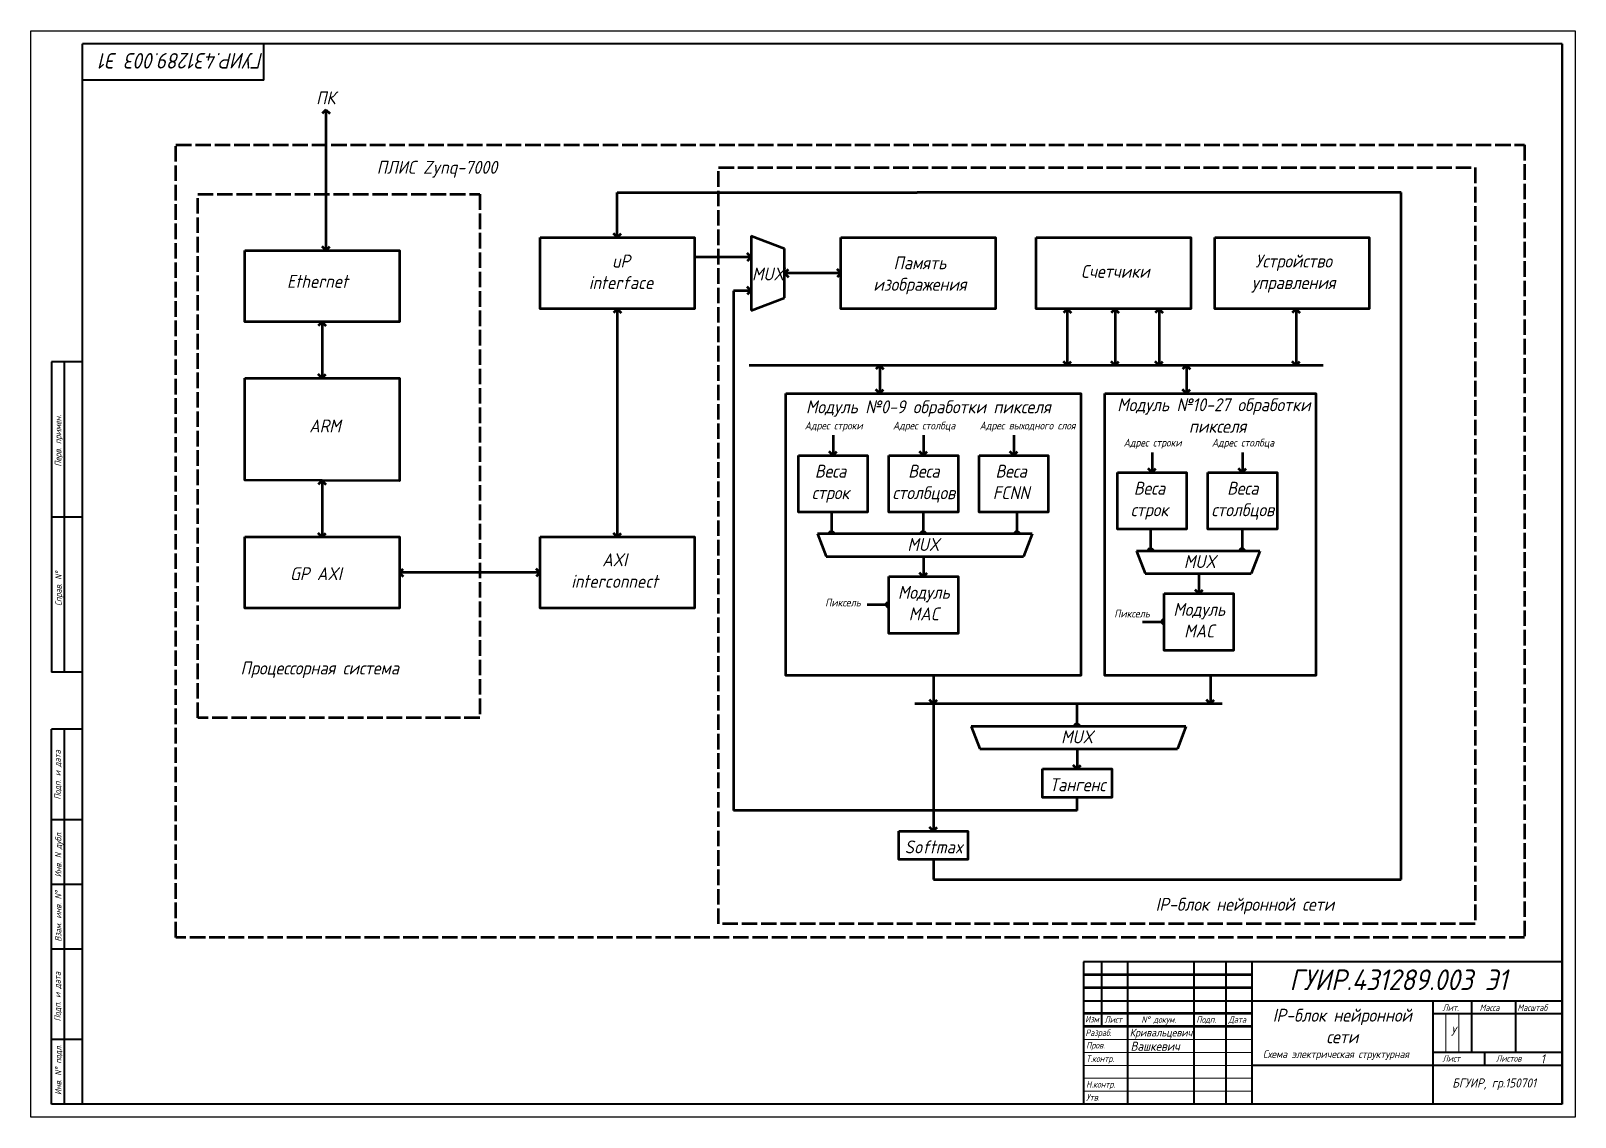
# Model space of a CAD drawing. Header units: millimetres. Extents: x -1351 to 2793, y -4756 to -707.
# Drawn here: x 2196 to 2793, y -2391 to -1971 of the extents above; entities that cross this region are included whole.
import ezdxf

# ---------------------------------------------------------------- set-up
doc = ezdxf.new("R2010")
doc.units = ezdxf.units.MM
doc.header["$LTSCALE"] = 0.5
doc.linetypes.add('ACAD_ISO02W100', pattern=[15, 12, -3])
doc.layers.get('0').update_dxf_attribs({"lineweight": 60})
doc.layers.get('Defpoints').update_dxf_attribs({"color": 5})
doc.layers.add('4-текст', color=7, linetype='Continuous', true_color=0x000000)
for name, color, linetype, lineweight in [('Основная', 7, 'Continuous', 40), ('текст', 7, 'Continuous', 30), ('тонкая', 7, 'Continuous', 20), ('Формат - толстая линия', 7, 'Continuous', 50)]:
    doc.layers.add(name, color=color, linetype=linetype, lineweight=lineweight)
doc.styles.get("Standard").update_dxf_attribs({"font": 'ISOCPEUI.TTF', "width": 0.9})
doc.styles.add('стиль1', font='romans.shx', dxfattribs={"width": 0.75, "oblique": 15, "height": 3.5})

msp = doc.modelspace()

# ---------------------------------------------------------------- linework, layer by layer
for p, q in [((2309.89, -2001.44), (2308.41, -2002.93)), ((2309.89, -2001.44), (2311.38, -2002.93)), ((2309.89, -2001.48), (2309.89, -2055.85)), ((2422.52, -2050.84), (2422.52, -2033.46)), ((2422.52, -2033.46), (2538.46, -2033.46)), ((2725.55, -2033.46), (2538.46, -2033.46)), ((2725.55, -2299.12), (2725.55, -2033.46)), ((2422.52, -2050.84), (2421.04, -2049.35)), ((2422.52, -2050.84), (2424.01, -2049.35)), ((2474.2, -2050.15), (2474.2, -2079.14)), ((2474.2, -2050.15), (2487.2, -2055.15)), ((2309.89, -2055.85), (2308.41, -2054.36)), ((2309.89, -2055.85), (2311.38, -2054.36)), ((2474.2, -2058.46), (2452.41, -2058.46)), ((2474.2, -2058.46), (2472.71, -2056.97)), ((2474.2, -2058.46), (2472.71, -2059.95)), ((2487.2, -2074.15), (2487.2, -2055.15)), ((2487.2, -2064.65), (2488.68, -2063.16)), ((2508.98, -2064.65), (2487.2, -2064.65)), ((2487.2, -2064.65), (2488.68, -2066.13)), ((2508.98, -2064.65), (2507.49, -2063.16)), ((2508.98, -2064.65), (2507.49, -2066.13)), ((2474.2, -2071.46), (2467.46, -2071.46)), ((2467.46, -2071.46), (2467.46, -2272.38)), ((2474.2, -2071.46), (2472.71, -2069.97)), ((2474.2, -2071.46), (2472.71, -2072.95)), ((2474.2, -2079.14), (2487.2, -2074.15)), ((2308.41, -2083.46), (2306.92, -2084.95)), ((2308.41, -2083.46), (2308.41, -2105.24)), ((2308.41, -2083.46), (2309.89, -2084.95)), ((2422.52, -2078.45), (2421.04, -2079.94)), ((2422.52, -2078.45), (2422.52, -2166.61)), ((2422.52, -2078.45), (2424.01, -2079.94)), ((2596.46, -2078.45), (2594.97, -2079.94)), ((2596.46, -2078.45), (2596.46, -2100.24)), ((2596.46, -2078.45), (2597.95, -2079.94)), ((2614.95, -2078.45), (2613.46, -2079.94)), ((2614.95, -2078.45), (2614.95, -2100.24)), ((2614.95, -2078.45), (2616.44, -2079.94)), ((2631.95, -2078.45), (2630.46, -2079.94)), ((2631.95, -2078.45), (2631.95, -2100.24)), ((2631.95, -2078.45), (2633.44, -2079.94)), ((2684.95, -2078.45), (2683.46, -2079.94)), ((2684.95, -2078.45), (2684.95, -2100.24)), ((2684.95, -2078.45), (2686.44, -2079.94)), ((2523.95, -2100.24), (2522.46, -2101.72)), ((2523.95, -2100.24), (2523.95, -2111.13)), ((2523.95, -2100.24), (2525.44, -2101.72)), ((2596.46, -2100.24), (2594.97, -2098.75)), ((2596.46, -2100.24), (2597.95, -2098.75)), ((2614.95, -2100.24), (2613.46, -2098.75)), ((2614.95, -2100.24), (2616.44, -2098.75)), ((2631.95, -2100.24), (2630.46, -2098.75)), ((2631.95, -2100.24), (2633.44, -2098.75)), ((2642.53, -2100.24), (2641.04, -2101.72)), ((2642.53, -2100.24), (2642.53, -2111.13)), ((2642.53, -2100.24), (2644.02, -2101.72)), ((2684.95, -2100.24), (2683.46, -2098.75)), ((2684.95, -2100.24), (2686.44, -2098.75)), ((2308.41, -2105.24), (2306.92, -2103.76)), ((2308.41, -2105.24), (2309.89, -2103.76)), ((2523.95, -2111.13), (2522.46, -2109.64)), ((2523.95, -2111.13), (2525.44, -2109.64)), ((2642.53, -2111.13), (2641.04, -2109.64)), ((2642.53, -2111.13), (2644.02, -2109.64)), ((2505.93, -2127.34), (2505.93, -2135.09)), ((2540.87, -2127.34), (2540.87, -2135.09)), ((2575.75, -2127.34), (2575.75, -2135.09)), ((2505.93, -2135.09), (2504.44, -2133.61)), ((2505.93, -2135.09), (2507.42, -2133.61)), ((2540.87, -2135.09), (2539.38, -2133.61)), ((2540.87, -2135.09), (2542.35, -2133.61)), ((2575.75, -2135.09), (2574.26, -2133.61)), ((2575.75, -2135.09), (2577.24, -2133.61)), ((2629.24, -2133.95), (2629.24, -2141.69)), ((2664.18, -2133.95), (2664.18, -2141.69)), ((2629.24, -2141.69), (2627.75, -2140.21)), ((2629.24, -2141.69), (2630.73, -2140.21)), ((2664.18, -2141.69), (2662.69, -2140.21)), ((2664.18, -2141.69), (2665.66, -2140.21)), ((2308.41, -2144.82), (2306.92, -2146.31)), ((2308.41, -2144.82), (2308.41, -2166.61)), ((2308.41, -2144.82), (2309.89, -2146.31)), ((2505.46, -2165.49), (2505.46, -2157.06)), ((2540.87, -2165.49), (2540.87, -2157.06)), ((2577.15, -2165.49), (2577.15, -2157.06)), ((2308.41, -2166.61), (2306.92, -2165.12)), ((2308.41, -2166.61), (2309.89, -2165.12)), ((2422.52, -2166.61), (2421.04, -2165.12)), ((2422.52, -2166.61), (2424.01, -2165.12)), ((2582.95, -2165.49), (2499.95, -2165.49)), ((2499.95, -2165.49), (2503.3, -2174.21)), ((2505.46, -2165.49), (2504.46, -2164.5)), ((2505.46, -2165.49), (2506.45, -2164.5)), ((2540.87, -2165.49), (2539.87, -2164.5)), ((2540.87, -2165.49), (2541.86, -2164.5)), ((2577.15, -2165.49), (2576.15, -2164.5)), ((2577.15, -2165.49), (2578.14, -2164.5)), ((2582.95, -2165.49), (2579.6, -2174.21)), ((2628.77, -2172.09), (2628.77, -2163.66)), ((2664.18, -2172.09), (2664.18, -2163.66)), ((2670.87, -2172.09), (2623.26, -2172.09)), ((2623.26, -2172.09), (2626.61, -2180.81)), ((2628.77, -2172.09), (2627.77, -2171.1)), ((2628.77, -2172.09), (2629.76, -2171.1)), ((2664.18, -2172.09), (2663.18, -2171.1)), ((2664.18, -2172.09), (2665.17, -2171.1)), ((2670.87, -2172.09), (2667.53, -2180.81)), ((2338.3, -2180.41), (2339.78, -2178.92)), ((2392.64, -2180.41), (2391.15, -2178.92)), ((2503.3, -2174.21), (2579.6, -2174.21)), ((2540.87, -2174.21), (2540.87, -2181.96)), ((2392.64, -2180.41), (2338.3, -2180.41)), ((2338.3, -2180.41), (2339.78, -2181.9)), ((2392.64, -2180.41), (2391.15, -2181.9)), ((2540.87, -2181.96), (2539.38, -2180.47)), ((2540.87, -2181.96), (2542.35, -2180.47)), ((2626.61, -2180.81), (2667.53, -2180.81)), ((2647.34, -2180.81), (2647.34, -2188.56)), ((2647.34, -2188.56), (2645.85, -2187.07)), ((2647.34, -2188.56), (2648.83, -2187.07)), ((2527.5, -2192.94), (2519.07, -2192.94)), ((2527.5, -2192.94), (2526.5, -2191.95)), ((2527.5, -2192.94), (2526.5, -2193.94)), ((2633.97, -2199.54), (2625.54, -2199.54)), ((2633.97, -2199.54), (2632.97, -2198.55)), ((2633.97, -2199.54), (2632.97, -2200.54)), ((2544.69, -2220.17), (2544.69, -2231.07)), ((2651.79, -2220.17), (2651.79, -2231.07)), ((2544.69, -2231.07), (2543.21, -2229.58)), ((2544.69, -2231.07), (2546.18, -2229.58)), ((2544.69, -2231.07), (2544.69, -2280.39)), ((2600.28, -2239.88), (2600.28, -2231.07)), ((2651.79, -2231.07), (2650.3, -2229.58)), ((2651.79, -2231.07), (2653.28, -2229.58)), ((2642.36, -2239.88), (2559.37, -2239.88)), ((2559.37, -2239.88), (2562.71, -2248.6)), ((2600.28, -2239.88), (2599.28, -2238.89)), ((2600.28, -2239.88), (2601.28, -2238.89)), ((2642.36, -2239.88), (2639.02, -2248.6)), ((2562.71, -2248.6), (2639.02, -2248.6)), ((2600.28, -2248.6), (2600.28, -2256.35)), ((2600.28, -2256.35), (2598.79, -2254.86)), ((2600.28, -2256.35), (2601.77, -2254.86)), ((2600.28, -2272.38), (2600.28, -2267.33)), ((2600.28, -2272.38), (2467.46, -2272.38)), ((2544.69, -2280.39), (2543.21, -2278.9)), ((2544.69, -2280.39), (2546.18, -2278.9)), ((2544.69, -2291.37), (2544.69, -2299.12)), ((2544.69, -2299.12), (2725.55, -2299.12)), ((2667.8, -2335.96), (2602.8, -2335.96)), ((2667.8, -2340.96), (2602.8, -2340.96)), ((2667.8, -2350.96), (2602.8, -2350.96)), ((2667.8, -2355.96), (2602.8, -2355.96)), ((2737.8, -2385.96), (2737.8, -2385.96))]:
    msp.add_line(p, q)
at = {"ltscale": 2.5}
for p, q in [((2473.46, -2100.24), (2695.46, -2100.24)), ((2537.6, -2231.07), (2656.29, -2231.07))]:
    msp.add_line(p, q, dxfattribs=at)
at = {"linetype": 'ACAD_ISO02W100'}
for points in [[(2251.9, -2015.05), (2773.26, -2015.05), (2773.26, -2321.5), (2251.9, -2321.5)], [(2461.66, -2023.8), (2754.12, -2023.8), (2754.12, -2316.26), (2461.66, -2316.26)], [(2260.31, -2034.1), (2369.34, -2034.1), (2369.34, -2236.61), (2260.31, -2236.61)]]:
    msp.add_lwpolyline(points, close=True, dxfattribs=at)
for points in [[(2392.64, -2050.84), (2452.41, -2050.84), (2452.41, -2078.45), (2392.64, -2078.45)], [(2508.98, -2050.84), (2568.76, -2050.84), (2568.76, -2078.45), (2508.98, -2078.45)], [(2584.46, -2050.84), (2644.24, -2050.84), (2644.24, -2078.45), (2584.46, -2078.45)], [(2653.46, -2050.84), (2713.24, -2050.84), (2713.24, -2078.45), (2653.46, -2078.45)], [(2278.52, -2055.85), (2338.3, -2055.85), (2338.3, -2083.46), (2278.52, -2083.46)], [(2278.52, -2105.24), (2338.3, -2105.24), (2338.3, -2144.99), (2278.52, -2144.65)], [(2487.7, -2111.13), (2601.69, -2111.13), (2601.69, -2220.17), (2487.7, -2220.17)], [(2611.01, -2111.13), (2692.57, -2111.13), (2692.57, -2220.17), (2611.01, -2220.17)], [(2492.56, -2135.09), (2519.3, -2135.09), (2519.3, -2157.06), (2492.56, -2157.06)], [(2527.5, -2135.09), (2554.24, -2135.09), (2554.24, -2157.06), (2527.5, -2157.06)], [(2562.38, -2135.09), (2589.12, -2135.09), (2589.12, -2157.06), (2562.38, -2157.06)], [(2615.87, -2141.69), (2642.61, -2141.69), (2642.61, -2163.66), (2615.87, -2163.66)], [(2650.81, -2141.69), (2677.55, -2141.69), (2677.55, -2163.66), (2650.81, -2163.66)], [(2278.52, -2166.61), (2338.3, -2166.61), (2338.3, -2194.22), (2278.52, -2194.22)], [(2392.64, -2166.61), (2452.41, -2166.61), (2452.41, -2194.22), (2392.64, -2194.22)], [(2527.5, -2181.96), (2554.24, -2181.96), (2554.24, -2203.93), (2527.5, -2203.93)], [(2633.97, -2188.56), (2660.71, -2188.56), (2660.71, -2210.53), (2633.97, -2210.53)], [(2586.91, -2256.35), (2613.65, -2256.35), (2613.65, -2267.33), (2586.91, -2267.33)], [(2531.33, -2280.39), (2558.06, -2280.39), (2558.06, -2291.37), (2531.33, -2291.37)]]:
    msp.add_lwpolyline(points, close=True)
at = {"layer": 'Defpoints'}
for p, q in [((2195.8, -2390.96), (2195.8, -1970.96)), ((2195.8, -1970.96), (2792.8, -1970.96)), ((2792.8, -1970.96), (2792.8, -2390.96)), ((2792.8, -2390.96), (2195.8, -2390.96))]:
    msp.add_line(p, q, dxfattribs=at)
at = {"layer": 'Основная'}
for p, q in [((2215.8, -2345.96), (2215.8, -1975.96)), ((2787.8, -1975.96), (2215.8, -1975.96)), ((2285.8, -1989.96), (2285.8, -1975.96)), ((2285.8, -1989.96), (2215.8, -1989.96)), ((2203.8, -2098.96), (2203.8, -2218.96)), ((2215.8, -2098.96), (2203.8, -2098.96)), ((2208.8, -2218.96), (2208.8, -2098.96)), ((2215.8, -2158.96), (2203.8, -2158.96)), ((2215.8, -2218.96), (2203.8, -2218.96)), ((2203.8, -2385.96), (2203.8, -2240.96)), ((2215.8, -2240.96), (2203.8, -2240.96)), ((2208.8, -2385.96), (2208.8, -2240.96)), ((2215.8, -2275.96), (2203.8, -2275.96)), ((2215.8, -2300.96), (2203.8, -2300.96)), ((2215.8, -2325.96), (2203.8, -2325.96)), ((2602.8, -2330.96), (2602.8, -2385.96)), ((2787.8, -2330.96), (2602.8, -2330.96)), ((2609.8, -2355.96), (2609.8, -2330.96)), ((2619.8, -2330.96), (2619.8, -2385.96)), ((2645.58, -2385.96), (2645.58, -2330.96)), ((2657.8, -2330.96), (2657.8, -2385.96)), ((2667.8, -2330.96), (2667.8, -2385.96)), ((2215.8, -2385.96), (2215.8, -2345.96)), ((2602.8, -2345.96), (2787.8, -2345.96)), ((2737.8, -2345.96), (2737.8, -2385.96)), ((2752.8, -2345.96), (2752.8, -2365.96)), ((2769.8, -2345.96), (2769.8, -2365.96)), ((2737.8, -2350.96), (2787.8, -2350.96)), ((2215.8, -2360.96), (2203.8, -2360.96)), ((2787.8, -2365.96), (2737.8, -2365.96)), ((2757.8, -2365.96), (2757.8, -2370.96)), ((2787.8, -2370.96), (2667.8, -2370.96)), ((2787.8, -2385.96), (2203.8, -2385.96))]:
    msp.add_line(p, q, dxfattribs=at)
at = {"layer": 'тонкая'}
for p, q in [((2742.79, -2351.17), (2742.79, -2365.96)), ((2747.87, -2351.17), (2747.87, -2365.96)), ((2602.8, -2360.96), (2667.8, -2360.96)), ((2667.8, -2365.96), (2602.8, -2365.96)), ((2667.8, -2370.96), (2602.8, -2370.96))]:
    msp.add_line(p, q, dxfattribs=at)
for points in [[(2602.8, -2375.96), (2667.8, -2375.96)], [(2602.8, -2380.96), (2667.8, -2380.96)]]:
    msp.add_lwpolyline(points, dxfattribs=at)
at = {"layer": 'Формат - толстая линия'}
msp.add_line((2787.8, -2385.96), (2787.8, -1975.96), dxfattribs=at)

# ---------------------------------------------------------------- texts
at = {"layer": '4-текст', "insert": (2285.8, -1979.53), "char_height": 6, "attachment_point": 7, "rotation": 180}
msp.add_mtext_dynamic_manual_height_columns('{\\fISOCPEUR|b0|i1|c204|p34;ГУИР}.{\\fISOCPEUR|b0|i1|c204|p34;431289}.003{\\fISOCPEUR|b0|i1|c204|p34; Э1}', width=70, gutter_width=50, heights=[0], dxfattribs=at)
at = {"layer": '4-текст', "attachment_point": 1}
for s, width, insert, char_height in [('\\pxqc;{\\fISOCPEUR|b0|i1|c204|p34;ПК}', 12.5113, (2303.54, -1994.35), 5), ('\\pxqc;{\\fISOCPEUR|b0|i1|c204|p34;ПЛИС Zynq-7000}', 65.9184, (2319.85, -2021.21), 5), ('\\pxqc;uP interface', 27.0464, (2410.46, -2057.46), 5), ('\\pxqc;{\\fISOCPEUR|b0|i1|c204|p34;Память \\Pизображения}', 27.0464, (2525.98, -2058.13), 5), ('\\pxqc;{\\fISOCPEUR|b0|i1|c204|p34;Устройство\\Pуправления}', 27.0464, (2670.46, -2057.46), 5), ('Ethernet', 15.0407, (2294.82, -2065.32), 5), ('\\pxqc;MUX', 18, (2471.76, -2062.46), 5), ('\\pxqc;C{\\fISOCPEUR|b0|i1|c204|p34;четчики}', 27.0464, (2601.46, -2061.46), 5), ('\\pxqc;{\\fISOCPEUR|b0|i1|c204|p34;Модуль №10-27 обработки\\P пикселя }', 78.8189, (2613.75, -2113.02), 5), ('\\pxqc;{\\fISOCPEUR|b0|i1|c204|p34;Модуль №0-9 обработки пикселя }', 104.6675, (2490.44, -2113.83), 5), ('ARM', 15.0407, (2303.4, -2121.22), 5), ('\\pxqc;{\\fISOCPEUR|b0|i1|c204|p34;Адрес строки }', 27.0464, (2492.65, -2122.08), 3), ('\\pxqc;{\\fISOCPEUR|b0|i1|c204|p34;Адрес столбца }', 27.0464, (2527.59, -2122.08), 3), ('\\pxqc;{\\fISOCPEUR|b0|i1|c204|p34;Адрес выходного слоя }', 37.2504, (2562.48, -2122.08), 3), ('\\pxqc;{\\fISOCPEUR|b0|i1|c204|p34;Адрес строки }', 27.0464, (2615.96, -2128.68), 3), ('\\pxqc;{\\fISOCPEUR|b0|i1|c204|p34;Адрес столбца }', 27.0464, (2650.9, -2128.68), 3), ('\\pxqc;{\\fISOCPEUR|b0|i1|c204|p34;Веса строк}', 27.0464, (2491.43, -2138.7), 5), ('\\pxqc;{\\fISOCPEUR|b0|i1|c204|p34;Веса столбцов}', 27.0464, (2527.5, -2138.7), 5), ('\\pxqc;{\\fISOCPEUR|b0|i1|c204|p34;Веса }FCNN', 27.0464, (2561.25, -2138.7), 5), ('\\pxqc;{\\fISOCPEUR|b0|i1|c204|p34;Веса строк}', 27.0464, (2614.74, -2145.3), 5), ('\\pxqc;{\\fISOCPEUR|b0|i1|c204|p34;Веса столбцов}', 27.0464, (2650.81, -2145.3), 5), ('\\pxqc;MUX', 16.2459, (2532.71, -2167.06), 5), ('\\pxqc;AXI interconnect', 27.0464, (2407.96, -2172.96), 5), ('GP AXI', 27.0464, (2295.99, -2178.35), 5), ('\\pxqc;MUX', 16.2459, (2639.61, -2173.66), 5), ('\\pxqc;{\\fISOCPEUR|b0|i1|c204|p34;Пиксель}', 27.0464, (2496.22, -2190.51), 3), ('\\pxqc;{\\fISOCPEUR|b0|i1|c204|p34;Модуль\\P}MAC', 27.0464, (2527.5, -2185.56), 5), ('\\pxqc;{\\fISOCPEUR|b0|i1|c204|p34;Пиксель}', 27.0464, (2607.97, -2194.77), 3), ('\\pxqc;{\\fISOCPEUR|b0|i1|c204|p34;Модуль\\P}MAC', 27.0464, (2633.97, -2192.16), 5), ('\\pxqc;{\\fISOCPEUR|b0|i1|c204|p34;Процессорная система}', 65.9184, (2274.53, -2214.81), 5), ('\\pxqc;MUX', 16.2459, (2592.13, -2241.45), 5), ('\\pxqc;{\\fISOCPEUR|b0|i1|c204|p34;Тангенс}', 27.0464, (2586.91, -2259.95), 5), ('\\pxqc;Softmax', 27.0464, (2531.33, -2283.99), 5), ('\\pxqc;IP-{\\fISOCPEUR|b0|i1|c204|p34;блок нейронной сети}', 84.1731, (2623.06, -2306.18), 5), ('{\\fISOCPEUR|b0|i1|c204|p34;ГУИР}.{\\fISOCPEUR|b0|i1|c204|p34;431289}.003{\\fISOCPEUR|b0|i1|c204|p34; Э1}', 94.9608, (2682.4, -2333.86), 8), ('\\pxqc;IP-{\\fISOCPEUR|b0|i1|c204|p34;блок нейронной \\Pсети}', 70, (2667.8, -2349.07), 5), ('{\\fISOCPEUR|b0|i1|c204|p34;Кривальцевич}', 23, (2620.63, -2356.79), 3), ('У', 23, (2744.76, -2355.99), 3.5), ('{\\fISOCPEUR|b0|i1|c204|p34;Вашкевич}', 23, (2620.95, -2361.8), 3.5), ('{\\fISOCPEUR|b0|i1|c204|p34;Схема электрическая структурная}', 62.6211, (2672.12, -2365.1), 3), ('1', 23, (2779.5, -2366.68), 3.5), ('{\\fISOCPEUR|b0|i1|c204|p34;БГУИР}, {\\fISOCPEUR|b0|i1|c204|p34;гр}.{\\fISOCPEUR|b0|i1|c204|p34;1}50701', 42.0659, (2745.31, -2376.01), 3.5)]:
    msp.add_mtext_dynamic_manual_height_columns(s, width=width, gutter_width=50, heights=[0], dxfattribs=dict(at, insert=insert, char_height=char_height))
at = {"layer": 'текст', "style": 'стиль1', "oblique": 15, "width": 0.75}
for s, p in [('Перв. примен.', (2207.55, -2139.45)), ('Справ. N%%d', (2207.71, -2193.34)), ('Подп. и дата', (2207.37, -2268.19)), ('Инв. N дубл.', (2207.62, -2298.22)), ('Взам. инв. N%%d', (2207.62, -2323.14)), ('Подп. и дата', (2207.32, -2353.93)), ('Инв. N%%d подл.', (2207.62, -2382.4))]:
    msp.add_text(s, height=2.5, rotation=90, dxfattribs=at).set_placement(p)
for s, p in [('Изм', (2603.35, -2354.35)), ('Лист', (2610.82, -2354.5)), ('N%%d докум. ', (2625.11, -2354.5)), ('Подп.', (2646.36, -2354.5)), ('Дата', (2658.81, -2354.5)), ('Лит.', (2741.52, -2349.9)), ('Масса', (2755.89, -2349.9)), ('Масштаб', (2770.49, -2349.9)), ('Разраб.', (2603.46, -2359.6)), ('Пров.', (2603.76, -2364.43)), ('Т.контр.', (2603.76, -2369.63)), ('Лист', (2741.52, -2369.51)), ('Листов', (2762.24, -2369.51)), ('Н.контр.', (2603.76, -2379.55)), ('Утв.', (2603.76, -2384.57))]:
    msp.add_text(s, height=2.5, dxfattribs=at).set_placement(p)

doc.saveas('drawing.dxf')
